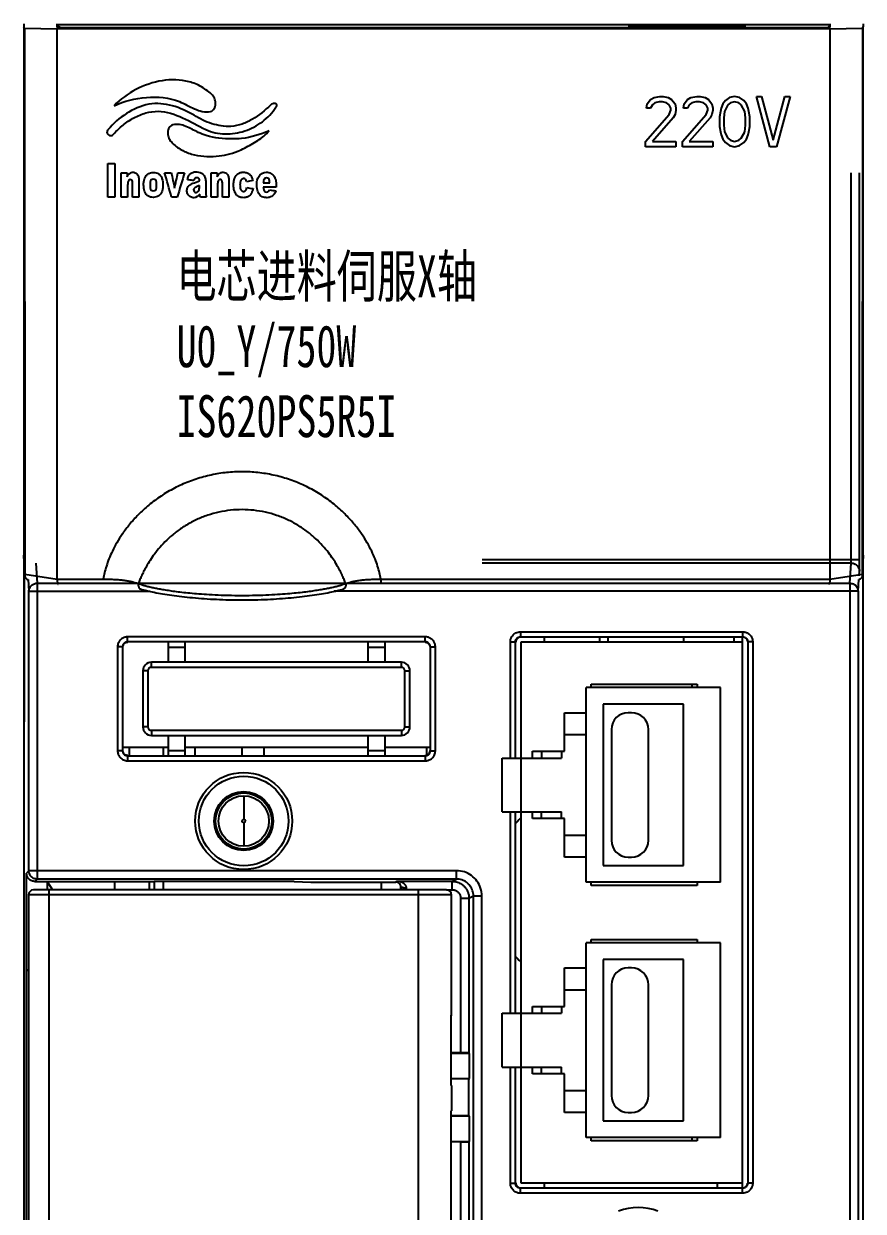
# Model space of a CAD drawing. Header units: millimetres. Extents: x 336 to 12810, y -1577 to 4105.
# Drawn here: x 7452.2 to 7502.2, y 1767.7 to 1838.4 of the extents above; entities that cross this region are included whole.
import ezdxf

# ---------------------------------------------------------------- set-up
doc = ezdxf.new("R2010")
doc.units = ezdxf.units.MM
doc.layers.add('03___PRT_ALL_CURVES', color=7, linetype='Continuous')
doc.layers.add('20_ALL_FEATURES', color=7, linetype='Continuous')
doc.styles.add('宋', font='', dxfattribs={"width": 0.7})
doc.styles.add('样式 8', font='arial.ttf', dxfattribs={"width": 0.6, "height": 2.5})
doc.styles.get('宋').set_extended_font_data('SimSun')

msp = doc.modelspace()

# ---------------------------------------------------------------- linework, layer by layer
at = {"color": 7, "linetype": 'Continuous'}
for p, q in [((7452.167, 1838.253), (7452.167, 1679.358)), ((7452.219, 1838.164), (7452.167, 1838.253)), ((7452.167, 1838.253), (7452.177, 1838.253)), ((7452.177, 1838.431), (7452.177, 1838.253)), ((7452.219, 1838.164), (7452.236, 1805.645)), ((7452.219, 1838.164), (7454.167, 1838.135)), ((7454.167, 1838.207), (7454.167, 1838.431)), ((7500.167, 1838.358), (7454.167, 1838.358)), ((7454.267, 1838.284), (7454.167, 1838.284)), ((7455.167, 1838.192), (7454.167, 1838.207)), ((7454.167, 1805.358), (7454.167, 1838.135)), ((7500.167, 1838.135), (7454.167, 1838.135)), ((7454.267, 1838.284), (7454.267, 1838.206)), ((7499.167, 1838.192), (7455.167, 1838.192)), ((7488.167, 1838.358), (7488.167, 1838.32)), ((7488.167, 1838.32), (7495.167, 1838.32)), ((7495.167, 1838.358), (7495.167, 1838.32)), ((7500.167, 1838.207), (7499.167, 1838.192)), ((7500.131, 1838.284), (7500.052, 1838.206)), ((7500.13, 1838.208), (7500.131, 1838.284)), ((7500.167, 1838.284), (7500.131, 1838.284)), ((7500.167, 1838.431), (7500.167, 1838.207)), ((7500.167, 1838.135), (7502.114, 1838.164)), ((7500.167, 1838.135), (7500.167, 1805.358)), ((7502.114, 1838.164), (7502.097, 1805.645)), ((7502.114, 1838.164), (7502.167, 1838.253)), ((7502.157, 1838.431), (7502.157, 1838.253)), ((7502.167, 1838.253), (7502.157, 1838.253)), ((7502.167, 1679.358), (7502.167, 1838.253)), ((7501.449, 1806.512), (7501.449, 1829.558)), ((7501.948, 1806.512), (7501.948, 1829.558)), ((7452.167, 1806.761), (7452.167, 1806.78)), ((7452.236, 1805.567), (7452.167, 1806.78)), ((7452.236, 1805.567), (7452.167, 1806.761)), ((7502.167, 1806.78), (7502.097, 1805.567)), ((7502.166, 1806.761), (7502.102, 1805.645)), ((7502.167, 1806.78), (7502.166, 1806.761)), ((7452.894, 1806.319), (7452.972, 1805.118)), ((7501.948, 1806.512), (7479.467, 1806.512)), ((7501.439, 1806.319), (7479.467, 1806.319)), ((7501.361, 1805.118), (7501.439, 1806.319)), ((7452.167, 1805.858), (7452.205, 1805.858)), ((7452.205, 1796.858), (7452.205, 1805.858)), ((7454.166, 1805.348), (7452.236, 1805.645)), ((7452.236, 1805.567), (7452.237, 1805.55)), ((7452.427, 1805.331), (7452.472, 1804.635)), ((7454.167, 1805.358), (7456.903, 1805.358)), ((7473.43, 1805.358), (7500.167, 1805.358)), ((7473.43, 1805.358), (7473.43, 1805.058)), ((7502.097, 1805.645), (7500.167, 1805.348)), ((7501.861, 1804.635), (7501.907, 1805.331)), ((7501.922, 1805.562), (7501.939, 1805.836)), ((7502.097, 1805.567), (7502.097, 1805.55)), ((7452.472, 1787.998), (7452.472, 1804.635)), ((7452.472, 1804.635), (7459.679, 1804.635)), ((7452.972, 1805.118), (7501.361, 1805.118)), ((7452.972, 1805.118), (7452.972, 1787.498)), ((7501.861, 1804.635), (7470.655, 1804.635)), ((7501.361, 1805.118), (7501.361, 1679.664)), ((7501.861, 1804.635), (7501.861, 1679.664)), ((7476.083, 1801.924), (7458.351, 1801.924)), ((7458.351, 1801.624), (7458.351, 1801.924)), ((7476.083, 1801.624), (7476.083, 1801.924)), ((7481.75, 1802.225), (7494.983, 1802.225)), ((7481.75, 1802.225), (7481.75, 1801.925)), ((7481.75, 1801.925), (7494.983, 1801.925)), ((7483.167, 1801.925), (7483.167, 1801.608)), ((7486.467, 1801.925), (7486.467, 1801.608)), ((7486.967, 1801.608), (7486.967, 1801.925)), ((7491.467, 1801.925), (7491.467, 1801.608)), ((7494.467, 1801.925), (7494.467, 1801.608)), ((7494.967, 1769.108), (7494.967, 1801.925)), ((7494.983, 1802.225), (7494.983, 1801.925)), ((7457.751, 1801.324), (7457.751, 1795.143)), ((7458.051, 1801.324), (7457.751, 1801.324)), ((7458.051, 1801.324), (7458.051, 1795.143)), ((7458.051, 1801.324), (7458.067, 1801.308)), ((7476.083, 1801.624), (7458.351, 1801.624)), ((7458.351, 1801.624), (7458.367, 1801.608)), ((7460.767, 1801.608), (7460.767, 1800.408)), ((7460.767, 1801.308), (7461.767, 1801.308)), ((7461.767, 1801.608), (7461.767, 1800.408)), ((7472.667, 1801.608), (7472.667, 1800.408)), ((7472.667, 1801.308), (7473.667, 1801.308)), ((7473.667, 1801.608), (7473.667, 1800.408)), ((7476.067, 1801.608), (7476.083, 1801.624)), ((7476.367, 1801.308), (7476.383, 1801.324)), ((7476.383, 1801.324), (7476.683, 1801.324)), ((7476.383, 1795.143), (7476.383, 1801.324)), ((7476.683, 1795.143), (7476.683, 1801.324)), ((7481.15, 1801.625), (7481.45, 1801.625)), ((7481.15, 1794.708), (7481.15, 1801.625)), ((7481.45, 1794.708), (7481.45, 1801.625)), ((7494.967, 1801.608), (7481.767, 1801.608)), ((7481.767, 1801.608), (7481.767, 1794.708)), ((7495.283, 1801.625), (7495.283, 1769.392)), ((7495.583, 1801.625), (7495.283, 1801.625)), ((7495.583, 1801.625), (7495.583, 1769.392)), ((7474.667, 1800.408), (7459.767, 1800.408)), ((7459.767, 1800.108), (7459.767, 1800.408)), ((7474.667, 1800.108), (7474.667, 1800.408)), ((7459.567, 1799.908), (7459.267, 1799.908)), ((7459.267, 1799.908), (7459.267, 1796.558)), ((7459.567, 1799.908), (7459.567, 1796.558)), ((7474.667, 1800.108), (7459.767, 1800.108)), ((7474.867, 1799.908), (7475.167, 1799.908)), ((7474.867, 1796.558), (7474.867, 1799.908)), ((7475.167, 1796.558), (7475.167, 1799.908)), ((7485.667, 1787.308), (7485.667, 1798.908)), ((7493.667, 1798.908), (7485.667, 1798.908)), ((7485.967, 1799.108), (7492.267, 1799.108)), ((7485.967, 1798.908), (7485.967, 1799.108)), ((7491.967, 1799.108), (7491.967, 1798.908)), ((7492.267, 1799.108), (7492.267, 1798.908)), ((7493.667, 1787.308), (7493.667, 1798.908)), ((7486.667, 1797.908), (7486.667, 1788.308)), ((7491.467, 1797.908), (7486.667, 1797.908)), ((7491.467, 1788.308), (7491.467, 1797.908)), ((7452.167, 1796.858), (7452.205, 1796.858)), ((7484.367, 1797.408), (7485.667, 1797.408)), ((7484.367, 1795.108), (7484.367, 1797.408)), ((7488.367, 1797.408), (7488.167, 1797.408)), ((7459.567, 1796.558), (7459.267, 1796.558)), ((7459.767, 1796.358), (7474.667, 1796.358)), ((7459.767, 1796.358), (7459.767, 1796.058)), ((7474.667, 1796.358), (7474.667, 1796.058)), ((7474.867, 1796.558), (7475.167, 1796.558)), ((7484.367, 1796.108), (7485.667, 1796.108)), ((7487.167, 1796.408), (7487.167, 1789.808)), ((7489.367, 1789.808), (7489.367, 1796.408)), ((7458.067, 1795.358), (7460.767, 1795.358)), ((7458.467, 1794.858), (7458.467, 1795.358)), ((7459.767, 1796.058), (7474.667, 1796.058)), ((7460.467, 1795.358), (7460.467, 1794.858)), ((7460.767, 1796.058), (7460.767, 1794.858)), ((7461.767, 1796.058), (7461.767, 1794.858)), ((7461.767, 1795.358), (7472.667, 1795.358)), ((7462.367, 1794.858), (7462.367, 1795.358)), ((7465.167, 1794.858), (7465.167, 1795.358)), ((7466.467, 1795.358), (7466.467, 1794.858)), ((7472.667, 1796.058), (7472.667, 1794.858)), ((7473.667, 1796.058), (7473.667, 1794.858)), ((7473.667, 1795.358), (7476.367, 1795.358)), ((7476.167, 1794.858), (7476.167, 1795.358)), ((7458.051, 1795.143), (7457.751, 1795.143)), ((7458.051, 1795.143), (7458.067, 1795.158)), ((7458.351, 1794.843), (7458.367, 1794.858)), ((7458.351, 1794.843), (7476.083, 1794.843)), ((7458.351, 1794.843), (7458.351, 1794.543)), ((7460.767, 1795.158), (7461.767, 1795.158)), ((7472.667, 1795.158), (7473.667, 1795.158)), ((7476.083, 1794.843), (7476.067, 1794.858)), ((7476.083, 1794.843), (7476.083, 1794.543)), ((7476.383, 1795.143), (7476.367, 1795.158)), ((7476.383, 1795.143), (7476.683, 1795.143)), ((7480.667, 1791.508), (7480.667, 1794.708)), ((7480.667, 1794.708), (7484.197, 1794.708)), ((7481.79, 1791.508), (7481.79, 1794.708)), ((7482.467, 1795.108), (7484.367, 1795.108)), ((7482.467, 1794.708), (7482.467, 1795.108)), ((7482.997, 1795.108), (7482.997, 1794.708)), ((7484.197, 1795.108), (7484.197, 1794.708)), ((7458.351, 1794.543), (7476.083, 1794.543)), ((7465.267, 1792.458), (7465.267, 1791.058)), ((7480.667, 1791.508), (7484.197, 1791.508)), ((7481.15, 1779.508), (7481.15, 1791.508)), ((7481.45, 1779.508), (7481.45, 1791.508)), ((7481.767, 1791.508), (7481.767, 1779.508)), ((7482.467, 1791.108), (7482.467, 1791.508)), ((7482.997, 1791.108), (7482.997, 1791.508)), ((7484.197, 1791.108), (7484.197, 1791.508)), ((7465.267, 1790.858), (7465.267, 1789.458)), ((7484.367, 1791.108), (7482.467, 1791.108)), ((7484.367, 1788.808), (7484.367, 1791.108)), ((7484.367, 1790.108), (7485.667, 1790.108)), ((7485.667, 1788.808), (7484.367, 1788.808)), ((7486.667, 1788.308), (7491.467, 1788.308)), ((7488.167, 1788.808), (7488.367, 1788.808)), ((7452.472, 1787.998), (7452.333, 1787.858)), ((7452.333, 1782.024), (7452.333, 1787.858)), ((7477.946, 1787.998), (7452.472, 1787.998)), ((7477.946, 1787.498), (7477.946, 1787.998)), ((7452.972, 1787.498), (7452.833, 1787.358)), ((7452.833, 1787.358), (7459.662, 1787.358)), ((7477.947, 1787.498), (7452.972, 1787.498)), ((7453.567, 1787.358), (7453.567, 1786.858)), ((7453.567, 1787.358), (7453.879, 1786.858)), ((7457.567, 1787.358), (7457.567, 1786.858)), ((7459.662, 1786.858), (7459.662, 1787.358)), ((7468.267, 1787.355), (7459.944, 1787.355)), ((7459.963, 1787.355), (7459.962, 1787.353)), ((7459.962, 1786.858), (7459.962, 1787.353)), ((7460.467, 1787.355), (7460.467, 1786.858)), ((7468.267, 1787.355), (7469.267, 1787.32)), ((7469.267, 1787.32), (7474.328, 1787.32)), ((7473.467, 1786.858), (7473.467, 1787.32)), ((7474.328, 1787.32), (7474.375, 1787.367)), ((7474.375, 1787.367), (7477.685, 1787.367)), ((7474.628, 1787.02), (7474.662, 1787.054)), ((7474.628, 1786.858), (7474.628, 1787.02)), ((7477.352, 1786.867), (7477.684, 1786.867)), ((7477.684, 1786.867), (7477.684, 1787.367)), ((7477.685, 1787.367), (7477.947, 1787.498)), ((7493.667, 1787.308), (7485.667, 1787.308)), ((7485.967, 1787.108), (7485.967, 1787.308)), ((7492.267, 1787.108), (7485.967, 1787.108)), ((7492.267, 1787.308), (7492.267, 1787.108)), ((7452.452, 1786.558), (7452.452, 1694.158)), ((7477.652, 1786.558), (7452.452, 1786.558)), ((7477.352, 1786.858), (7452.752, 1786.858)), ((7453.652, 1786.858), (7453.652, 1693.858)), ((7475.652, 1786.858), (7475.652, 1693.858)), ((7477.652, 1779.878), (7477.652, 1786.558)), ((7478.184, 1786.367), (7478.684, 1786.367)), ((7478.184, 1786.367), (7478.184, 1777.151)), ((7478.684, 1786.367), (7478.947, 1786.499)), ((7478.684, 1786.367), (7478.684, 1777.143)), ((7478.947, 1694.218), (7478.947, 1786.499)), ((7478.947, 1786.499), (7479.446, 1786.499)), ((7479.446, 1694.218), (7479.446, 1786.499)), ((7493.667, 1783.708), (7485.667, 1783.708)), ((7485.667, 1772.108), (7485.667, 1783.708)), ((7485.967, 1783.708), (7485.967, 1783.908)), ((7485.967, 1783.908), (7492.267, 1783.908)), ((7492.267, 1783.908), (7492.267, 1783.708)), ((7493.667, 1772.108), (7493.667, 1783.708)), ((7486.667, 1782.708), (7486.667, 1773.108)), ((7491.467, 1782.708), (7486.667, 1782.708)), ((7491.467, 1773.108), (7491.467, 1782.708)), ((7452.452, 1782.143), (7452.331, 1782.023)), ((7452.331, 1748.26), (7452.331, 1782.023)), ((7484.367, 1779.908), (7484.367, 1782.208)), ((7484.367, 1782.208), (7485.667, 1782.208)), ((7488.367, 1782.208), (7488.167, 1782.208)), ((7484.367, 1780.908), (7485.667, 1780.908)), ((7487.167, 1781.208), (7487.167, 1774.608)), ((7489.367, 1774.608), (7489.367, 1781.208)), ((7482.467, 1779.508), (7482.467, 1779.908)), ((7482.467, 1779.908), (7484.367, 1779.908)), ((7482.997, 1779.908), (7482.997, 1779.508)), ((7484.197, 1779.908), (7484.197, 1779.508)), ((7477.62, 1775.208), (7477.62, 1779.279)), ((7477.625, 1779.266), (7477.62, 1779.279)), ((7477.625, 1775.208), (7477.625, 1779.267)), ((7480.667, 1776.308), (7480.667, 1779.508)), ((7480.667, 1779.508), (7484.197, 1779.508)), ((7481.79, 1776.308), (7481.79, 1779.508)), ((7478.184, 1777.151), (7477.625, 1777.151)), ((7478.723, 1777.123), (7477.625, 1777.123)), ((7478.684, 1777.143), (7478.723, 1777.123)), ((7478.723, 1775.629), (7478.723, 1777.123)), ((7480.667, 1776.308), (7484.197, 1776.308)), ((7481.15, 1769.392), (7481.15, 1776.308)), ((7481.45, 1769.392), (7481.45, 1776.308)), ((7481.767, 1776.308), (7481.767, 1769.408)), ((7482.467, 1775.908), (7482.467, 1776.308)), ((7482.997, 1775.908), (7482.997, 1776.308)), ((7484.197, 1775.908), (7484.197, 1776.308)), ((7477.625, 1775.629), (7478.723, 1775.629)), ((7478.667, 1775.601), (7477.625, 1775.601)), ((7478.667, 1775.601), (7478.723, 1775.629)), ((7478.667, 1773.401), (7478.667, 1775.601)), ((7484.367, 1775.908), (7482.467, 1775.908)), ((7484.367, 1773.608), (7484.367, 1775.908)), ((7477.62, 1775.208), (7477.652, 1775.208)), ((7477.652, 1775.208), (7477.652, 1773.708)), ((7484.367, 1774.908), (7485.667, 1774.908)), ((7477.62, 1765.638), (7477.62, 1773.708)), ((7477.62, 1773.708), (7477.652, 1773.708)), ((7477.625, 1765.65), (7477.625, 1773.708)), ((7485.667, 1773.608), (7484.367, 1773.608)), ((7488.167, 1773.608), (7488.367, 1773.608)), ((7478.667, 1773.401), (7477.625, 1773.401)), ((7478.723, 1773.373), (7477.625, 1773.373)), ((7478.667, 1773.401), (7478.723, 1773.373)), ((7478.723, 1771.879), (7478.723, 1773.373)), ((7486.667, 1773.108), (7491.467, 1773.108)), ((7493.667, 1772.108), (7485.667, 1772.108)), ((7485.967, 1771.908), (7485.967, 1772.108)), ((7491.967, 1772.108), (7491.967, 1771.908)), ((7492.267, 1772.108), (7492.267, 1771.908)), ((7477.625, 1771.879), (7478.723, 1771.879)), ((7478.184, 1771.851), (7477.625, 1771.851)), ((7478.184, 1771.851), (7478.184, 1733.358)), ((7478.684, 1771.859), (7478.723, 1771.879)), ((7478.684, 1771.859), (7478.684, 1733.358)), ((7492.267, 1771.908), (7485.967, 1771.908)), ((7481.15, 1769.392), (7481.45, 1769.392)), ((7481.767, 1769.408), (7494.967, 1769.408)), ((7483.167, 1769.408), (7483.167, 1769.092)), ((7493.467, 1769.408), (7493.467, 1769.092)), ((7495.583, 1769.392), (7495.283, 1769.392)), ((7481.75, 1768.792), (7481.75, 1769.092)), ((7494.983, 1769.092), (7481.75, 1769.092)), ((7494.983, 1768.792), (7481.75, 1768.792)), ((7494.983, 1768.792), (7494.983, 1769.092))]:
    msp.add_line(p, q, dxfattribs=at)
for radius in [2.89, 2.669, 1.751, 1.672, 1.5, 0.1]:
    msp.add_circle((7465.267, 1790.958), radius, dxfattribs=at)
for centre, radius, start, end in [((7459.767, 1799.908), 0.5, 90, 180), ((7474.667, 1799.908), 0.5, 0, 90), ((7459.767, 1799.908), 0.2, 90, 180), ((7474.667, 1799.908), 0.2, 0, 90), ((7488.167, 1796.408), 1, 90, 180), ((7488.367, 1796.408), 1, 0, 90), ((7459.767, 1796.558), 0.5, 180, 270), ((7459.767, 1796.558), 0.2, 180, 270), ((7474.667, 1796.558), 0.5, 270, 0), ((7474.667, 1796.558), 0.2, 270, 0), ((7485.967, 1786.858), 6, 134.823, 138.97307), ((7488.167, 1789.808), 1, 180, 270), ((7488.367, 1789.808), 1, 270, 0), ((7452.752, 1786.558), 0.3, 90, 180), ((7477.352, 1786.558), 0.3, 0, 90), ((7485.967, 1786.858), 6, 221.02693, 225.177), ((7488.167, 1781.208), 1, 90, 180), ((7488.367, 1781.208), 1, 0, 90), ((7488.167, 1774.608), 1, 180, 270), ((7488.367, 1774.608), 1, 270, 0), ((7488.767, 1764.63), 3.317, 69.31391, 110.69797)]:
    msp.add_arc(centre, radius, start, end, dxfattribs=at)
for points, start_tangent, end_tangent in [([(7473.43, 1805.358), (7473.355, 1805.736), (7473.243, 1806.137), (7473.091, 1806.565), (7472.889, 1807.025), (7472.626, 1807.522), (7472.291, 1808.052), (7471.874, 1808.607), (7471.359, 1809.179), (7470.736, 1809.75), (7470.012, 1810.29), (7469.213, 1810.763), (7468.366, 1811.15), (7467.482, 1811.444), (7466.572, 1811.642), (7465.646, 1811.743), (7464.714, 1811.745), (7463.788, 1811.647), (7462.877, 1811.451), (7461.993, 1811.16), (7461.144, 1810.776), (7460.343, 1810.304), (7459.615, 1809.765), (7458.988, 1809.192), (7458.469, 1808.619), (7458.048, 1808.061), (7457.711, 1807.529), (7457.447, 1807.03), (7457.244, 1806.568), (7457.091, 1806.139), (7456.979, 1805.737), (7456.903, 1805.358)], (-0.158449, 0.987367), (-0.158453, -0.987366)), ([(7471.331, 1805.104), (7471.244, 1805.332), (7471.132, 1805.59), (7470.992, 1805.878), (7470.814, 1806.201), (7470.591, 1806.558), (7470.312, 1806.944), (7469.97, 1807.353), (7469.553, 1807.774), (7469.055, 1808.19), (7468.487, 1808.573), (7467.874, 1808.899), (7467.229, 1809.158), (7466.559, 1809.345), (7465.872, 1809.459), (7465.176, 1809.499), (7464.481, 1809.462), (7463.793, 1809.349), (7463.123, 1809.164), (7462.478, 1808.908), (7461.862, 1808.583), (7461.293, 1808.2), (7460.791, 1807.784), (7460.372, 1807.361), (7460.027, 1806.951), (7459.746, 1806.563), (7459.521, 1806.204), (7459.343, 1805.88), (7459.202, 1805.591), (7459.09, 1805.333), (7459.002, 1805.104)], (-0.336663, 0.941625), (-0.336661, -0.941626)), ([(7501.439, 1806.319), (7501.444, 1806.354), (7501.445, 1806.376), (7501.447, 1806.403), (7501.448, 1806.436), (7501.448, 1806.473), (7501.449, 1806.512)], (0.222501, 0.974932), (-0.000007, 1)), ([(7501.439, 1806.319), (7501.689, 1806.253), (7501.872, 1806.077), (7501.939, 1805.836)], (0.99999, -0.004364), (0.004676, -0.999989)), ([(7501.939, 1805.836), (7501.941, 1805.862), (7501.942, 1805.902), (7501.944, 1805.959), (7501.945, 1806.035), (7501.947, 1806.131), (7501.948, 1806.246), (7501.948, 1806.375), (7501.948, 1806.512)], (0.065022, 0.997884), (-0.000064, 1)), ([(7452.236, 1805.593), (7452.236, 1805.618), (7452.236, 1805.645)], (0.002955, 0.999996), (-0.000522, 1)), ([(7452.236, 1805.567), (7452.236, 1805.593)], (0.004788, 0.999989), (0.002955, 0.999996)), ([(7452.237, 1805.55), (7452.245, 1805.499), (7452.27, 1805.439), (7452.308, 1805.392), (7452.357, 1805.357), (7452.413, 1805.336), (7452.436, 1805.331)], (0.058249, -0.998302), (0.988517, -0.151107)), ([(7454.166, 1805.348), (7454.164, 1805.287), (7454.165, 1805.228), (7454.169, 1805.176), (7454.175, 1805.131), (7454.184, 1805.096), (7454.196, 1805.072), (7454.209, 1805.06), (7454.214, 1805.058)], (-0.064441, -0.997922), (0.992881, -0.119113)), ([(7454.166, 1805.348), (7454.167, 1805.352), (7454.167, 1805.355), (7454.167, 1805.358)], (0.064441, 0.997922), (0, 1)), ([(7456.903, 1805.358), (7457.157, 1805.359), (7457.436, 1805.352), (7457.725, 1805.335), (7458.008, 1805.309), (7458.271, 1805.274), (7458.506, 1805.233), (7458.708, 1805.189), (7458.874, 1805.144), (7459.002, 1805.104)], (0.999877, 0.015698), (0.946467, -0.3228)), ([(7471.331, 1805.104), (7471.46, 1805.145), (7471.626, 1805.189), (7471.828, 1805.234), (7472.064, 1805.274), (7472.327, 1805.309), (7472.609, 1805.335), (7472.898, 1805.352), (7473.176, 1805.359), (7473.43, 1805.358)], (0.946467, 0.322799), (0.999877, -0.015694)), ([(7500.167, 1805.348), (7500.17, 1805.287), (7500.169, 1805.228), (7500.165, 1805.176), (7500.158, 1805.131), (7500.149, 1805.096), (7500.138, 1805.072), (7500.125, 1805.06), (7500.12, 1805.058)], (0.064441, -0.997922), (-0.992805, -0.11974)), ([(7500.167, 1805.358), (7500.167, 1805.355), (7500.167, 1805.352), (7500.167, 1805.348)], (0, -1), (0.064441, -0.997922)), ([(7502.097, 1805.55), (7502.089, 1805.499), (7502.064, 1805.439), (7502.025, 1805.392), (7501.977, 1805.357), (7501.921, 1805.336), (7501.897, 1805.331)], (-0.058406, -0.998293), (-0.988508, -0.15117)), ([(7502.097, 1805.645), (7502.097, 1805.618), (7502.097, 1805.593)], (-0.000522, -1), (0.002955, -0.999996)), ([(7502.097, 1805.593), (7502.097, 1805.567)], (0.002955, -0.999996), (0.004788, -0.999989)), ([(7452.472, 1804.635), (7452.483, 1804.73), (7452.516, 1804.83), (7452.578, 1804.93), (7452.674, 1805.021), (7452.807, 1805.09), (7452.972, 1805.118)], (0.004676, 0.999989), (0.99999, 0.004364)), ([(7459.002, 1805.104), (7458.99, 1805.024), (7458.994, 1804.947), (7459.014, 1804.879), (7459.049, 1804.825), (7459.095, 1804.788), (7459.119, 1804.779)], (-0.245809, -0.969318), (0.95301, -0.30294)), ([(7459.002, 1805.104), (7459.183, 1805.04), (7459.39, 1804.976), (7459.621, 1804.915), (7459.872, 1804.857), (7460.139, 1804.802), (7460.431, 1804.749), (7460.766, 1804.694), (7461.146, 1804.64), (7461.575, 1804.587), (7462.057, 1804.536), (7462.599, 1804.489), (7463.213, 1804.448), (7463.926, 1804.415), (7464.742, 1804.395), (7465.596, 1804.395), (7466.411, 1804.415), (7467.123, 1804.448), (7467.737, 1804.49), (7468.278, 1804.537), (7468.76, 1804.587), (7469.188, 1804.64), (7469.568, 1804.695), (7469.903, 1804.749), (7470.195, 1804.802), (7470.462, 1804.857), (7470.712, 1804.915), (7470.944, 1804.976), (7471.151, 1805.04), (7471.331, 1805.104)], (0.933783, -0.35784), (0.933783, 0.35784)), ([(7459.119, 1804.779), (7459.484, 1804.678), (7459.935, 1804.579), (7460.436, 1804.487), (7460.985, 1804.402), (7461.582, 1804.325), (7462.227, 1804.257), (7462.917, 1804.201), (7463.643, 1804.158), (7464.394, 1804.131), (7465.158, 1804.122), (7465.922, 1804.131), (7466.675, 1804.157), (7467.403, 1804.2), (7468.096, 1804.256), (7468.743, 1804.324), (7469.341, 1804.401), (7469.891, 1804.486), (7470.394, 1804.578), (7470.846, 1804.677), (7471.215, 1804.779)], (0.953081, -0.302715), (0.953092, 0.302681)), ([(7471.331, 1805.104), (7471.344, 1805.024), (7471.339, 1804.947), (7471.319, 1804.879), (7471.285, 1804.825), (7471.238, 1804.788), (7471.215, 1804.779)], (0.245794, -0.969322), (-0.953033, -0.302868)), ([(7501.361, 1805.118), (7501.46, 1805.108), (7501.564, 1805.076), (7501.668, 1805.015), (7501.762, 1804.922), (7501.832, 1804.795), (7501.861, 1804.635)], (0.99999, -0.004364), (0.004676, -0.999989)), ([(7458.351, 1801.924), (7458.278, 1801.92), (7458.199, 1801.905), (7458.114, 1801.875), (7458.027, 1801.829), (7457.941, 1801.762), (7457.864, 1801.675), (7457.803, 1801.569), (7457.764, 1801.45), (7457.751, 1801.324)], (-1, -0.000011), (0.000067, -1)), ([(7476.683, 1801.324), (7476.678, 1801.399), (7476.662, 1801.48), (7476.632, 1801.566), (7476.584, 1801.654), (7476.516, 1801.739), (7476.428, 1801.815), (7476.323, 1801.874), (7476.206, 1801.911), (7476.083, 1801.924)], (0, 1), (-1, 0.00004)), ([(7481.15, 1801.625), (7481.156, 1801.711), (7481.177, 1801.802), (7481.215, 1801.897), (7481.277, 1801.993), (7481.364, 1802.084), (7481.476, 1802.159), (7481.608, 1802.208), (7481.75, 1802.225)], (-0.000012, 1), (1, 0.000049)), ([(7481.45, 1801.625), (7481.453, 1801.668), (7481.463, 1801.713), (7481.483, 1801.761), (7481.513, 1801.809), (7481.557, 1801.855), (7481.613, 1801.892), (7481.679, 1801.916), (7481.75, 1801.925)], (-0.000084, 1), (1, -0.000044)), ([(7481.617, 1801.868), (7481.507, 1801.758), (7481.467, 1801.608)], (-0.867069, -0.498188), (0, -1)), ([(7481.767, 1801.908), (7481.617, 1801.868)], (-1, 0), (-0.867069, -0.498188)), ([(7495.212, 1801.796), (7495.107, 1801.883), (7494.973, 1801.914)], (-0.603787, 0.797146), (-0.999999, -0.001222)), ([(7494.983, 1802.225), (7495.07, 1802.219), (7495.16, 1802.198), (7495.255, 1802.16), (7495.352, 1802.099), (7495.443, 1802.011), (7495.517, 1801.899), (7495.566, 1801.767), (7495.583, 1801.625)], (1, 0.000012), (0.000049, -1)), ([(7494.983, 1801.925), (7495.026, 1801.922), (7495.072, 1801.912), (7495.119, 1801.893), (7495.168, 1801.862), (7495.213, 1801.818), (7495.25, 1801.762), (7495.275, 1801.696), (7495.283, 1801.625)], (1, 0.000084), (-0.000044, -1)), ([(7495.267, 1801.675), (7495.212, 1801.796)], (-0.201059, 0.979579), (-0.603787, 0.797146)), ([(7458.351, 1801.624), (7458.314, 1801.622), (7458.275, 1801.614), (7458.233, 1801.6), (7458.189, 1801.577), (7458.146, 1801.543), (7458.108, 1801.5), (7458.077, 1801.447), (7458.058, 1801.387), (7458.051, 1801.324)], (-1, 0.000297), (0.000348, -1)), ([(7458.067, 1801.308), (7458.107, 1801.458), (7458.217, 1801.568), (7458.367, 1801.608)], (0, 1), (1, 0)), ([(7476.067, 1801.608), (7476.217, 1801.568), (7476.327, 1801.458), (7476.367, 1801.308)], (1, 0), (0, -1)), ([(7476.383, 1801.324), (7476.38, 1801.362), (7476.372, 1801.402), (7476.357, 1801.445), (7476.333, 1801.489), (7476.299, 1801.532), (7476.255, 1801.57), (7476.203, 1801.599), (7476.144, 1801.618), (7476.083, 1801.624)], (0.000305, 1), (-1, -0.000279)), ([(7457.751, 1795.143), (7457.755, 1795.07), (7457.771, 1794.99), (7457.8, 1794.906), (7457.846, 1794.818), (7457.913, 1794.733), (7458, 1794.656), (7458.106, 1794.595), (7458.225, 1794.556), (7458.351, 1794.543)], (0.000011, -1), (1, 0.000067)), ([(7458.051, 1795.143), (7458.053, 1795.106), (7458.061, 1795.066), (7458.075, 1795.024), (7458.099, 1794.98), (7458.132, 1794.938), (7458.176, 1794.899), (7458.229, 1794.869), (7458.288, 1794.849), (7458.351, 1794.843)], (-0.000297, -1), (1, 0.000348)), ([(7458.367, 1794.858), (7458.217, 1794.899), (7458.107, 1795.008), (7458.067, 1795.158)], (-1, 0), (0, 1)), ([(7476.067, 1794.858), (7476.217, 1794.899), (7476.327, 1795.008), (7476.367, 1795.158)], (1, 0), (0, 1)), ([(7476.083, 1794.543), (7476.156, 1794.547), (7476.235, 1794.562), (7476.32, 1794.591), (7476.407, 1794.638), (7476.493, 1794.705), (7476.569, 1794.792), (7476.63, 1794.898), (7476.669, 1795.017), (7476.683, 1795.143)], (1, 0.000011), (-0.000067, 1)), ([(7476.083, 1794.843), (7476.119, 1794.845), (7476.159, 1794.852), (7476.201, 1794.867), (7476.245, 1794.89), (7476.288, 1794.924), (7476.326, 1794.967), (7476.357, 1795.02), (7476.376, 1795.08), (7476.383, 1795.143)], (1, -0.000297), (-0.000348, 1)), ([(7452.833, 1787.358), (7452.641, 1787.396), (7452.479, 1787.505), (7452.371, 1787.667), (7452.333, 1787.858)], (-1, 0), (0, 1)), ([(7452.972, 1787.498), (7452.874, 1787.508), (7452.769, 1787.541), (7452.665, 1787.604), (7452.571, 1787.7), (7452.501, 1787.832), (7452.472, 1787.998)], (-1, 0.000305), (-0.000305, 1)), ([(7479.446, 1786.499), (7479.373, 1786.962), (7479.161, 1787.38), (7478.829, 1787.711), (7478.411, 1787.924), (7477.946, 1787.998)], (-0.000061, 1), (-1, -0.000066)), ([(7459.662, 1787.358), (7459.783, 1787.358), (7459.882, 1787.357), (7459.944, 1787.355)], (1, 0), (0.998784, -0.04931)), ([(7474.628, 1787.02), (7474.588, 1787.17), (7474.478, 1787.28), (7474.328, 1787.32)], (0, 1), (-1, 0)), ([(7474.962, 1786.984), (7474.959, 1787.023), (7474.949, 1787.064), (7474.932, 1787.105), (7474.906, 1787.146), (7474.872, 1787.186), (7474.828, 1787.225), (7474.774, 1787.262), (7474.711, 1787.295), (7474.639, 1787.324), (7474.558, 1787.346), (7474.47, 1787.361), (7474.375, 1787.367)], (0.00666, 0.999978), (-0.999917, 0.012882)), ([(7474.662, 1786.867), (7474.662, 1786.962), (7474.662, 1787.054)], (-0.000006, 1), (0.004186, 0.999991)), ([(7474.662, 1787.054), (7474.704, 1787.019), (7474.813, 1786.993), (7474.962, 1786.984)], (0.07253, -0.997366), (0.999992, -0.003962)), ([(7474.962, 1786.867), (7474.962, 1786.926), (7474.962, 1786.984)], (0, 1), (0.006701, 0.999978)), ([(7477.684, 1786.867), (7477.745, 1786.863)], (1, -0.000001), (0.992559, -0.121764)), ([(7477.685, 1787.367), (7477.806, 1787.36), (7477.93, 1787.336), (7478.056, 1787.295), (7478.184, 1787.233), (7478.31, 1787.146), (7478.43, 1787.032), (7478.535, 1786.891), (7478.616, 1786.728), (7478.667, 1786.55), (7478.684, 1786.367)], (1, -0.000799), (0.000313, -1)), ([(7478.947, 1786.499), (7478.898, 1786.808), (7478.756, 1787.086), (7478.535, 1787.307), (7478.257, 1787.449), (7477.947, 1787.498)], (0.000286, 1), (-1, -0.000321)), ([(7477.745, 1786.863), (7477.807, 1786.852), (7477.87, 1786.831), (7477.934, 1786.8), (7477.997, 1786.757), (7478.057, 1786.7), (7478.11, 1786.629), (7478.15, 1786.547), (7478.176, 1786.458), (7478.184, 1786.367)], (0.992559, -0.121764), (0.000034, -1)), ([(7477.62, 1779.279), (7477.644, 1779.571), (7477.652, 1779.878)], (0.104868, 0.994486), (0.000126, 1)), ([(7477.626, 1779.279), (7477.636, 1779.405), (7477.65, 1779.706), (7477.652, 1779.878)], (0.085413, 0.996346), (0.000108, 1)), ([(7477.625, 1779.265), (7477.626, 1779.279)], (0.087397, 0.996174), (0.085413, 0.996346)), ([(7478.684, 1777.143), (7478.641, 1777.146), (7478.531, 1777.148), (7478.371, 1777.15), (7478.184, 1777.151)], (-0.894482, 0.447105), (-1, 0)), ([(7478.184, 1771.851), (7478.371, 1771.852), (7478.531, 1771.853), (7478.641, 1771.856), (7478.684, 1771.859)], (1, 0), (0.894482, 0.447105)), ([(7481.75, 1768.792), (7481.664, 1768.798), (7481.574, 1768.818), (7481.478, 1768.857), (7481.382, 1768.918), (7481.291, 1769.006), (7481.216, 1769.118), (7481.167, 1769.249), (7481.15, 1769.392)], (-1, -0.000012), (-0.000049, 1)), ([(7481.75, 1769.092), (7481.707, 1769.095), (7481.662, 1769.105), (7481.614, 1769.124), (7481.566, 1769.155), (7481.521, 1769.199), (7481.483, 1769.255), (7481.459, 1769.321), (7481.45, 1769.392)], (-1, -0.000084), (0.000044, 1)), ([(7481.467, 1769.408), (7481.507, 1769.258)], (0, -1), (0.498188, -0.867069)), ([(7481.507, 1769.258), (7481.617, 1769.149), (7481.767, 1769.108)], (0.498188, -0.867069), (1, 0)), ([(7494.966, 1769.1), (7495.123, 1769.143), (7495.233, 1769.252), (7495.273, 1769.402)], (1, 0), (0, 1)), ([(7495.583, 1769.392), (7495.577, 1769.306), (7495.557, 1769.215), (7495.518, 1769.12), (7495.457, 1769.023), (7495.37, 1768.933), (7495.257, 1768.858), (7495.126, 1768.809), (7494.983, 1768.792)], (0.000012, -1), (-1, -0.000049)), ([(7495.283, 1769.392), (7495.28, 1769.349), (7495.27, 1769.304), (7495.251, 1769.256), (7495.22, 1769.208), (7495.177, 1769.162), (7495.12, 1769.125), (7495.055, 1769.1), (7494.983, 1769.092)], (0.000084, -1), (-1, 0.000044))]:
    msp.add_spline(points, degree=3, dxfattribs=dict(at, start_tangent=start_tangent, end_tangent=end_tangent))
at = {"layer": '03___PRT_ALL_CURVES', "color": 7, "linetype": 'Continuous'}
for p, q in [((7489.255, 1833.407), (7489.305, 1833.663)), ((7489.305, 1833.663), (7489.505, 1833.918)), ((7489.505, 1833.918), (7489.705, 1834.046)), ((7489.605, 1833.599), (7489.505, 1833.407)), ((7489.755, 1833.726), (7489.605, 1833.599)), ((7489.705, 1834.046), (7490.055, 1834.109)), ((7490.005, 1833.79), (7489.755, 1833.726)), ((7490.205, 1833.79), (7490.005, 1833.79)), ((7490.055, 1834.109), (7490.255, 1834.109)), ((7490.455, 1833.726), (7490.205, 1833.79)), ((7490.255, 1834.109), (7490.555, 1834.046)), ((7490.605, 1833.599), (7490.455, 1833.726)), ((7490.555, 1834.046), (7490.755, 1833.918)), ((7490.705, 1833.407), (7490.605, 1833.599)), ((7490.755, 1833.918), (7490.955, 1833.663)), ((7490.955, 1833.663), (7491.005, 1833.407)), ((7491.455, 1833.407), (7491.505, 1833.663)), ((7491.505, 1833.663), (7491.705, 1833.918)), ((7491.705, 1833.918), (7491.905, 1834.046)), ((7491.805, 1833.599), (7491.705, 1833.407)), ((7491.955, 1833.726), (7491.805, 1833.599)), ((7491.905, 1834.046), (7492.255, 1834.109)), ((7492.205, 1833.79), (7491.955, 1833.726)), ((7492.405, 1833.79), (7492.205, 1833.79)), ((7492.255, 1834.109), (7492.455, 1834.109)), ((7492.655, 1833.726), (7492.405, 1833.79)), ((7492.455, 1834.109), (7492.755, 1834.046)), ((7492.805, 1833.599), (7492.655, 1833.726)), ((7492.755, 1834.046), (7492.955, 1833.918)), ((7492.905, 1833.407), (7492.805, 1833.599)), ((7492.955, 1833.918), (7493.155, 1833.663)), ((7493.155, 1833.663), (7493.205, 1833.407)), ((7493.805, 1833.663), (7493.705, 1833.407)), ((7493.955, 1833.854), (7493.805, 1833.663)), ((7494.105, 1833.599), (7493.905, 1833.216)), ((7494.205, 1834.046), (7493.955, 1833.854)), ((7494.255, 1833.726), (7494.105, 1833.599)), ((7494.505, 1834.109), (7494.205, 1834.046)), ((7494.505, 1833.79), (7494.255, 1833.726)), ((7494.805, 1834.046), (7494.505, 1834.109)), ((7494.755, 1833.726), (7494.505, 1833.79)), ((7494.905, 1833.599), (7494.755, 1833.726)), ((7495.055, 1833.854), (7494.805, 1834.046)), ((7495.105, 1833.216), (7494.905, 1833.599)), ((7495.205, 1833.663), (7495.055, 1833.854)), ((7495.305, 1833.407), (7495.205, 1833.663)), ((7496.605, 1831.109), (7495.805, 1834.109)), ((7495.805, 1834.109), (7496.105, 1834.109)), ((7496.105, 1834.109), (7496.805, 1831.492)), ((7496.805, 1831.492), (7497.505, 1834.109)), ((7497.805, 1834.109), (7497.005, 1831.109)), ((7497.505, 1834.109), (7497.805, 1834.109)), ((7489.205, 1831.428), (7490.605, 1833.024)), ((7489.505, 1833.407), (7489.255, 1833.407)), ((7490.855, 1832.833), (7489.605, 1831.428)), ((7490.605, 1833.024), (7490.705, 1833.28)), ((7490.705, 1833.28), (7490.705, 1833.407)), ((7490.955, 1833.024), (7490.855, 1832.833)), ((7491.005, 1833.28), (7490.955, 1833.024)), ((7491.005, 1833.407), (7491.005, 1833.28)), ((7491.405, 1831.428), (7492.805, 1833.024)), ((7491.705, 1833.407), (7491.455, 1833.407)), ((7493.055, 1832.833), (7491.805, 1831.428)), ((7492.805, 1833.024), (7492.905, 1833.28)), ((7492.905, 1833.28), (7492.905, 1833.407)), ((7493.155, 1833.024), (7493.055, 1832.833)), ((7493.205, 1833.28), (7493.155, 1833.024)), ((7493.205, 1833.407), (7493.205, 1833.28)), ((7493.655, 1833.216), (7493.605, 1832.897)), ((7493.605, 1832.897), (7493.605, 1832.322)), ((7493.705, 1833.407), (7493.655, 1833.216)), ((7493.905, 1833.216), (7493.855, 1832.833)), ((7493.855, 1832.833), (7493.855, 1832.386)), ((7495.155, 1832.833), (7495.105, 1833.216)), ((7495.155, 1832.386), (7495.155, 1832.833)), ((7495.355, 1833.216), (7495.305, 1833.407)), ((7495.405, 1832.897), (7495.355, 1833.216)), ((7495.405, 1832.322), (7495.405, 1832.897)), ((7493.605, 1832.322), (7493.655, 1832.003)), ((7493.855, 1832.386), (7493.905, 1832.003)), ((7495.105, 1832.003), (7495.155, 1832.386)), ((7495.355, 1832.003), (7495.405, 1832.322)), ((7489.205, 1831.109), (7489.205, 1831.428)), ((7489.605, 1831.428), (7491.005, 1831.428)), ((7491.005, 1831.428), (7491.005, 1831.109)), ((7491.405, 1831.109), (7491.405, 1831.428)), ((7491.805, 1831.428), (7493.205, 1831.428)), ((7493.205, 1831.428), (7493.205, 1831.109)), ((7493.655, 1832.003), (7493.705, 1831.811)), ((7493.705, 1831.811), (7493.805, 1831.556)), ((7493.805, 1831.556), (7493.955, 1831.365)), ((7493.905, 1832.003), (7494.105, 1831.62)), ((7494.105, 1831.62), (7494.255, 1831.492)), ((7494.255, 1831.492), (7494.505, 1831.428)), ((7494.505, 1831.428), (7494.755, 1831.492)), ((7494.755, 1831.492), (7494.905, 1831.62)), ((7494.905, 1831.62), (7495.105, 1832.003)), ((7495.055, 1831.365), (7495.205, 1831.556)), ((7495.205, 1831.556), (7495.305, 1831.811)), ((7495.305, 1831.811), (7495.355, 1832.003)), ((7491.005, 1831.109), (7489.205, 1831.109)), ((7493.205, 1831.109), (7491.405, 1831.109)), ((7493.955, 1831.365), (7494.205, 1831.173)), ((7494.205, 1831.173), (7494.505, 1831.109)), ((7494.505, 1831.109), (7494.805, 1831.173)), ((7494.805, 1831.173), (7495.055, 1831.365)), ((7497.005, 1831.109), (7496.605, 1831.109))]:
    msp.add_line(p, q, dxfattribs=at)
at = {"layer": '20_ALL_FEATURES', "color": 7, "linetype": 'Continuous'}
for points, start_tangent, end_tangent in [([(7463.418, 1834.171, 48.994), (7462.755, 1834.674, 49.008), (7462.015, 1834.974, 49.017), (7460.416, 1835.04, 49.019), (7458.85, 1834.517, 49.004), (7457.547, 1833.553, 48.975)], (-0.709681, 0.704213, 0.020901), (-0.69443, -0.719243, -0.021347)), ([(7459.612, 1833.639, 48.978), (7458.278, 1833.078, 48.961), (7457.186, 1832.125, 48.933)], (-0.974455, -0.224484, -0.006663), (-0.643609, -0.765018, -0.022705)), ([(7457.547, 1833.553, 48.975), (7459.468, 1834.04, 48.99), (7461.436, 1833.8, 48.982), (7461.89, 1833.585, 48.976), (7462.338, 1833.364, 48.97), (7462.802, 1833.213, 48.965), (7463.299, 1833.203, 48.965)], (0.907304, 0.42029, 0.012474), (0.986774, 0.162031, 0.004809)), ([(7462.321, 1832.985, 48.958), (7461.018, 1833.545, 48.975), (7460.322, 1833.668, 48.979), (7459.612, 1833.639, 48.978)], (-0.867538, 0.497152, 0.014755), (-0.986865, -0.161475, -0.004792)), ([(7463.299, 1833.203, 48.965), (7463.426, 1833.279, 48.967), (7463.514, 1833.383, 48.97), (7463.587, 1833.643, 48.978), (7463.546, 1833.925, 48.986), (7463.418, 1834.171, 48.994)], (0.925982, 0.377402, 0.011201), (-0.614554, 0.788528, 0.023403)), ([(7466.866, 1833.588, 48.976), (7465.789, 1832.747, 48.951), (7465.172, 1832.458, 48.943), (7464.504, 1832.317, 48.938)], (-0.72364, -0.689874, -0.020475), (-0.997096, -0.076127, -0.002259)), ([(7467.187, 1833.459, 48.972), (7467.231, 1833.55, 48.975), (7467.234, 1833.616, 48.977), (7467.203, 1833.658, 48.978), (7467.148, 1833.679, 48.979), (7467.079, 1833.681, 48.979), (7467.002, 1833.665, 48.978), (7466.866, 1833.588, 48.976)], (0.545673, 0.837629, 0.02486), (-0.72364, -0.689874, -0.020475)), ([(7457.532, 1831.868, 48.925), (7458.08, 1832.396, 48.941), (7458.725, 1832.828, 48.954), (7459.435, 1833.118, 48.962), (7460.172, 1833.218, 48.965), (7461.63, 1832.829, 48.954), (7463.007, 1832.132, 48.933)], (0.655413, 0.754938, 0.022406), (0.900227, -0.435229, -0.012917)), ([(7464.504, 1832.317, 48.938), (7463.363, 1832.481, 48.943), (7462.321, 1832.985, 48.958)], (-0.999078, -0.042916, -0.001274), (-0.839082, 0.543766, 0.016139)), ([(7463.007, 1832.132, 48.933), (7464.161, 1831.871, 48.925), (7465.327, 1832.048, 48.93), (7466.377, 1832.599, 48.947), (7467.187, 1833.459, 48.972)], (0.910828, -0.412604, -0.012246), (0.545673, 0.837629, 0.02486)), ([(7457.186, 1832.125, 48.933), (7457.125, 1831.949, 48.928), (7457.205, 1831.816, 48.924), (7457.362, 1831.774, 48.922), (7457.532, 1831.868, 48.925)], (-0.643609, -0.765018, -0.022705), (0.655413, 0.754938, 0.022406)), ([(7461.037, 1832.415, 48.941), (7460.821, 1832.232, 48.936), (7460.748, 1831.973, 48.928), (7460.79, 1831.693, 48.92), (7460.917, 1831.446, 48.913)], (-0.920511, -0.390544, -0.011591), (0.606604, -0.794654, -0.023585)), ([(7462.557, 1831.96, 48.928), (7461.823, 1832.319, 48.939), (7461.437, 1832.427, 48.942), (7461.037, 1832.415, 48.941)], (-0.89622, 0.443414, 0.01316), (-0.976807, -0.214029, -0.006352)), ([(7460.917, 1831.446, 48.913), (7461.482, 1830.964, 48.898), (7462.159, 1830.673, 48.89), (7462.895, 1830.542, 48.886), (7463.637, 1830.545, 48.886)], (0.640583, -0.767551, -0.02278), (0.996649, 0.081765, 0.002427)), ([(7464.561, 1831.573, 48.916), (7463.036, 1831.773, 48.922), (7462.557, 1831.96, 48.928)], (-0.999998, 0.00219, 0.000065), (-0.899181, 0.437385, 0.012981)), ([(7466.789, 1832.065, 48.931), (7465.135, 1831.598, 48.917), (7464.561, 1831.573, 48.916)], (-0.913157, -0.407428, -0.012092), (-0.999716, 0.023814, 0.000707)), ([(7465.306, 1831.029, 48.9), (7466.099, 1831.478, 48.914), (7466.789, 1832.065, 48.931)], (0.879947, 0.474863, 0.014094), (0.641014, 0.767191, 0.02277)), ([(7463.637, 1830.545, 48.886), (7464.912, 1830.841, 48.895), (7465.306, 1831.029, 48.9)], (0.9953, 0.0968, 0.002873), (0.871745, 0.489745, 0.014535)), ([(7457.167, 1828.109, 48.814), (7457.167, 1830.109, 48.873)], (0, 0.99956, 0.029666), (0, 0.99956, 0.029666)), ([(7457.167, 1830.109, 48.873), (7457.595, 1830.109, 48.873)], (1, 0), (1, 0)), ([(7457.595, 1830.109, 48.873), (7457.595, 1828.109, 48.814)], (0, -0.99956, -0.029666), (0, -0.99956, -0.029666)), ([(7457.97, 1828.109, 48.814), (7457.97, 1829.558, 48.857)], (0, 0.99956, 0.029666), (0, 0.99956, 0.029666)), ([(7457.97, 1829.558, 48.857), (7458.328, 1829.558, 48.857)], (1, 0), (1, 0)), ([(7458.328, 1829.322, 48.85), (7458.447, 1829.487, 48.854), (7458.618, 1829.585, 48.857), (7458.808, 1829.556, 48.857), (7458.957, 1829.425, 48.853), (7459.018, 1829.234, 48.847), (7459.03, 1829.03, 48.841)], (0.44599, 0.894644, 0.026552), (0.042716, -0.998648, -0.029639)), ([(7458.328, 1829.558, 48.857), (7458.328, 1829.322, 48.85)], (0, -0.99956, -0.029666), (0, -0.99956, -0.029666)), ([(7459.306, 1828.83, 48.835), (7459.36, 1829.2, 48.846), (7459.436, 1829.355, 48.851), (7459.551, 1829.475, 48.854), (7459.881, 1829.575, 48.857), (7460.21, 1829.482, 48.854), (7460.325, 1829.364, 48.851), (7460.401, 1829.21, 48.846), (7460.457, 1828.839, 48.835)], (-0.0042, 0.999551, 0.029666), (0.003289, -0.999554, -0.029666)), ([(7460.556, 1829.558, 48.857), (7460.956, 1829.558, 48.857)], (1, 0), (1, 0)), ([(7460.973, 1828.109, 48.814), (7460.556, 1829.558, 48.857)], (-0.276553, 0.960576, 0.028509), (-0.276553, 0.960576, 0.028509)), ([(7460.956, 1829.558, 48.857), (7461.15, 1828.64, 48.829)], (0.207229, -0.977862, -0.029022), (0.207229, -0.977862, -0.029022)), ([(7461.15, 1828.64, 48.829), (7461.351, 1829.558, 48.857)], (0.213843, 0.976438, 0.02898), (0.213843, 0.976438, 0.02898)), ([(7461.739, 1829.558, 48.857), (7461.313, 1828.109, 48.814)], (-0.281868, -0.959031, -0.028463), (-0.281868, -0.959031, -0.028463)), ([(7461.351, 1829.558, 48.857), (7461.739, 1829.558, 48.857)], (1, 0), (1, 0)), ([(7461.928, 1829.145, 48.844), (7461.98, 1829.355, 48.851), (7462.105, 1829.505, 48.855), (7462.277, 1829.592, 48.858), (7462.473, 1829.616, 48.858), (7462.838, 1829.469, 48.854), (7462.958, 1829.297, 48.849), (7463.003, 1829.057, 48.842)], (0.034094, 0.998979, 0.029649), (0, -0.99956, -0.029666)), ([(7463.327, 1829.558, 48.857), (7463.685, 1829.558, 48.857)], (1, 0), (1, 0)), ([(7463.327, 1828.109, 48.814), (7463.327, 1829.558, 48.857)], (0, 0.99956, 0.029666), (0, 0.99956, 0.029666)), ([(7463.685, 1829.322, 48.85), (7463.766, 1829.446, 48.853), (7463.806, 1829.493, 48.855), (7463.847, 1829.529, 48.856), (7463.891, 1829.556, 48.857), (7463.938, 1829.575, 48.857), (7464.047, 1829.591, 48.858)], (0.484719, 0.874285, 0.025948), (1, 0)), ([(7463.685, 1829.558, 48.857), (7463.685, 1829.322, 48.85)], (0, -0.99956, -0.029666), (0, -0.99956, -0.029666)), ([(7464.047, 1829.591, 48.858), (7464.189, 1829.557, 48.857), (7464.297, 1829.454, 48.853)], (1, 0), (0.550527, -0.83445, -0.024766)), ([(7464.297, 1829.454, 48.853), (7464.364, 1829.279, 48.848), (7464.387, 1829.03, 48.841)], (0.548821, -0.835572, -0.024799), (0, -0.99956, -0.029666)), ([(7464.717, 1829.199, 48.846), (7464.738, 1829.253, 48.848), (7464.822, 1829.395, 48.852)], (0.334261, 0.942066, 0.02796), (0.612946, 0.789777, 0.02344)), ([(7464.822, 1829.395, 48.852), (7464.89, 1829.471, 48.854), (7464.925, 1829.5, 48.855), (7464.96, 1829.524, 48.856), (7465.02, 1829.553, 48.856), (7465.088, 1829.574, 48.857), (7465.164, 1829.587, 48.857), (7465.205, 1829.59, 48.858), (7465.248, 1829.591, 48.858), (7465.307, 1829.589, 48.858), (7465.363, 1829.583, 48.857), (7465.464, 1829.559, 48.857), (7465.55, 1829.52, 48.855), (7465.622, 1829.464, 48.854)], (0.612139, 0.790402, 0.023459), (0.711957, -0.701914, -0.020832)), ([(7465.622, 1829.464, 48.854), (7465.682, 1829.393, 48.852), (7465.803, 1829.093, 48.843)], (0.712802, -0.701057, -0.020807), (0.206721, -0.977969, -0.029025)), ([(7466.088, 1829.177, 48.845), (7466.148, 1829.306, 48.849), (7466.617, 1829.596, 48.858), (7466.891, 1829.522, 48.856), (7467.098, 1829.323, 48.85), (7467.186, 1829.05, 48.842), (7467.205, 1828.759, 48.833)], (0.32361, 0.945774, 0.02807), (0.029423, -0.999127, -0.029653)), ([(7458.644, 1828.906, 48.837), (7458.643, 1829, 48.84), (7458.616, 1829.088, 48.843), (7458.544, 1829.142, 48.844), (7458.46, 1829.144, 48.844), (7458.4, 1829.082, 48.842), (7458.368, 1828.99, 48.84), (7458.355, 1828.805, 48.834)], (0, 0.99956, 0.029666), (0, -0.99956, -0.029666)), ([(7458.355, 1828.805, 48.834), (7458.355, 1828.109, 48.814)], (0, -0.99956, -0.029666), (0, -0.99956, -0.029666)), ([(7458.644, 1828.109, 48.814), (7458.644, 1828.906, 48.837)], (0, 0.99956, 0.029666), (0, 0.99956, 0.029666)), ([(7459.03, 1829.03, 48.841), (7459.03, 1828.109, 48.814)], (0, -0.99956, -0.029666), (0, -0.99956, -0.029666)), ([(7460.457, 1828.839, 48.835), (7460.404, 1828.468, 48.824), (7460.329, 1828.312, 48.82), (7460.215, 1828.193, 48.816), (7459.886, 1828.093, 48.813), (7459.556, 1828.187, 48.816), (7459.44, 1828.305, 48.819), (7459.363, 1828.46, 48.824), (7459.306, 1828.83, 48.835)], (0.003289, -0.999554, -0.029666), (-0.0042, 0.999551, 0.029666)), ([(7459.691, 1828.831, 48.835), (7459.699, 1828.658, 48.83), (7459.754, 1828.53, 48.826), (7459.881, 1828.484, 48.825), (7460.008, 1828.528, 48.826), (7460.064, 1828.656, 48.83), (7460.071, 1828.767, 48.833)], (-0.002632, -0.999556, -0.029666), (0.007728, 0.99953, 0.029665)), ([(7460.071, 1828.767, 48.833), (7460.071, 1828.829, 48.835), (7460.064, 1829.002, 48.84), (7460.01, 1829.13, 48.844), (7459.883, 1829.176, 48.845), (7459.756, 1829.131, 48.844), (7459.699, 1829.004, 48.84), (7459.691, 1828.831, 48.835)], (0.007728, 0.99953, 0.029665), (-0.002632, -0.999556, -0.029666)), ([(7462.649, 1828.287, 48.819), (7462.301, 1828.074, 48.813), (7462.102, 1828.12, 48.814), (7461.951, 1828.262, 48.818), (7461.89, 1828.464, 48.824), (7461.925, 1828.67, 48.83), (7461.962, 1828.734, 48.832)], (-0.540513, -0.840965, -0.024959), (0.571939, 0.819935, 0.024335)), ([(7462.294, 1829.089, 48.843), (7462.237, 1829.098, 48.843), (7461.928, 1829.145, 48.844)], (-0.988597, 0.150517, 0.004467), (-0.988597, 0.150517, 0.004467)), ([(7461.962, 1828.734, 48.832), (7462.05, 1828.829, 48.835), (7462.232, 1828.932, 48.838), (7462.627, 1829.077, 48.842)], (0.571939, 0.819935, 0.024335), (0.828026, 0.560443, 0.016634)), ([(7462.627, 1828.797, 48.834), (7462.422, 1828.709, 48.831), (7462.283, 1828.549, 48.827), (7462.313, 1828.446, 48.824), (7462.397, 1828.384, 48.822), (7462.464, 1828.392, 48.822)], (-0.855315, -0.51788, -0.01537), (0.93821, 0.345915, 0.010267)), ([(7462.298, 1829.133, 48.844), (7462.294, 1829.089, 48.843)], (-0.226212, -0.973649, -0.028897), (0.046429, -0.998482, -0.029634)), ([(7462.627, 1829.077, 48.842), (7462.632, 1829.162, 48.845), (7462.602, 1829.221, 48.847), (7462.482, 1829.264, 48.848), (7462.413, 1829.251, 48.847), (7462.352, 1829.216, 48.846), (7462.308, 1829.162, 48.845), (7462.298, 1829.133, 48.844)], (0.245556, 0.968956, 0.028758), (-0.226212, -0.973649, -0.028897)), ([(7462.464, 1828.392, 48.822), (7462.499, 1828.408, 48.822), (7462.582, 1828.492, 48.825), (7462.619, 1828.597, 48.828), (7462.627, 1828.708, 48.831)], (0.93821, 0.345915, 0.010267), (0.013515, 0.999469, 0.029664)), ([(7462.627, 1828.708, 48.831), (7462.627, 1828.797, 48.834)], (0, 0.99956, 0.029666), (0, 0.99956, 0.029666)), ([(7463.003, 1829.057, 48.842), (7463.003, 1828.418, 48.823)], (0, -0.99956, -0.029666), (0, -0.99956, -0.029666)), ([(7463.755, 1829.079, 48.842), (7463.722, 1828.973, 48.839), (7463.711, 1828.805, 48.834)], (-0.495771, -0.868071, -0.025764), (0, -0.99956, -0.029666)), ([(7463.711, 1828.805, 48.834), (7463.711, 1828.109, 48.814)], (0, -0.99956, -0.029666), (0, -0.99956, -0.029666)), ([(7464.001, 1828.906, 48.837), (7463.992, 1829.022, 48.841), (7463.981, 1829.066, 48.842), (7463.966, 1829.099, 48.843), (7463.947, 1829.124, 48.844), (7463.924, 1829.142, 48.844), (7463.898, 1829.152, 48.845), (7463.868, 1829.156, 48.845), (7463.835, 1829.151, 48.845), (7463.805, 1829.137, 48.844), (7463.755, 1829.079, 48.842)], (0, 0.99956, 0.029666), (-0.491563, -0.870459, -0.025835)), ([(7464.001, 1828.109, 48.814), (7464.001, 1828.906, 48.837)], (0, 0.99956, 0.029666), (0, 0.99956, 0.029666)), ([(7464.387, 1829.03, 48.841), (7464.387, 1828.109, 48.814)], (0, -0.99956, -0.029666), (0, -0.99956, -0.029666)), ([(7464.707, 1828.483, 48.825), (7464.688, 1828.553, 48.827), (7464.675, 1828.634, 48.829), (7464.667, 1828.725, 48.832), (7464.665, 1828.775, 48.833), (7464.664, 1828.827, 48.835), (7464.665, 1828.882, 48.837), (7464.667, 1828.934, 48.838), (7464.677, 1829.032, 48.841), (7464.694, 1829.12, 48.844), (7464.717, 1829.199, 48.846)], (-0.318454, 0.947521, 0.028122), (0.336156, 0.941392, 0.02794)), ([(7465.259, 1829.21, 48.846), (7465.173, 1829.185, 48.846), (7465.137, 1829.155, 48.845), (7465.105, 1829.111, 48.843), (7465.061, 1828.987, 48.84), (7465.046, 1828.812, 48.834)], (-1, 0), (0, -0.99956, -0.029666)), ([(7465.046, 1828.812, 48.834), (7465.05, 1828.728, 48.832), (7465.104, 1828.541, 48.826)], (0, -0.99956, -0.029666), (0.532514, -0.846048, -0.02511)), ([(7465.104, 1828.541, 48.826), (7465.171, 1828.471, 48.824), (7465.21, 1828.454, 48.824), (7465.254, 1828.448, 48.824), (7465.29, 1828.451, 48.824), (7465.323, 1828.462, 48.824), (7465.38, 1828.504, 48.825), (7465.425, 1828.575, 48.827), (7465.457, 1828.676, 48.83)], (0.53236, -0.846145, -0.025113), (0.214958, 0.976193, 0.028973)), ([(7465.441, 1829.023, 48.841), (7465.38, 1829.163, 48.845), (7465.327, 1829.198, 48.846), (7465.259, 1829.21, 48.846)], (-0.17892, 0.983431, 0.029188), (-1, 0)), ([(7465.803, 1829.093, 48.843), (7465.441, 1829.023, 48.841)], (-0.982039, -0.188593, -0.005597), (-0.982039, -0.188593, -0.005597)), ([(7465.457, 1828.676, 48.83), (7465.822, 1828.616, 48.829)], (0.986706, -0.162442, -0.004821), (0.986706, -0.162442, -0.004821)), ([(7465.822, 1828.616, 48.829), (7465.783, 1828.462, 48.824), (7465.723, 1828.33, 48.82), (7465.645, 1828.222, 48.817), (7465.547, 1828.142, 48.815)], (-0.178314, -0.98354, -0.029191), (-0.847882, -0.529952, -0.015729)), ([(7467.184, 1828.485, 48.825), (7467.036, 1828.239, 48.817), (7466.792, 1828.095, 48.813), (7466.503, 1828.088, 48.813), (7466.251, 1828.212, 48.817), (7466.047, 1828.742, 48.832), (7466.054, 1829.039, 48.841), (7466.088, 1829.177, 48.845)], (-0.283787, -0.958465, -0.028447), (0.32361, 0.945774, 0.02807)), ([(7466.435, 1828.696, 48.831), (7466.465, 1828.541, 48.826), (7466.555, 1828.423, 48.823), (7466.701, 1828.424, 48.823), (7466.805, 1828.535, 48.826)], (0.044522, -0.998569, -0.029637), (0.275372, 0.960915, 0.028519)), ([(7467.205, 1828.696, 48.831), (7466.435, 1828.696, 48.831)], (-1, 0), (-1, 0)), ([(7466.815, 1828.962, 48.839), (7466.797, 1829.094, 48.843), (7466.742, 1829.209, 48.846), (7466.629, 1829.25, 48.847), (7466.514, 1829.207, 48.846), (7466.456, 1829.093, 48.843), (7466.436, 1828.962, 48.839)], (-0.113372, 0.993115, 0.029475), (-0.098388, -0.99471, -0.029522)), ([(7466.436, 1828.962, 48.839), (7466.815, 1828.962, 48.839)], (1, 0), (1, 0)), ([(7467.205, 1828.759, 48.833), (7467.205, 1828.696, 48.831)], (0, -0.99956, -0.029666), (0, -0.99956, -0.029666)), ([(7457.595, 1828.109, 48.814), (7457.167, 1828.109, 48.814)], (-1, 0), (-1, 0)), ([(7458.355, 1828.109, 48.814), (7457.97, 1828.109, 48.814)], (-1, 0), (-1, 0)), ([(7459.03, 1828.109, 48.814), (7458.644, 1828.109, 48.814)], (-1, 0), (-1, 0)), ([(7461.313, 1828.109, 48.814), (7460.973, 1828.109, 48.814)], (-1, 0), (-1, 0)), ([(7462.691, 1828.109, 48.814), (7462.649, 1828.287, 48.819)], (-0.399526, 0.916318, 0.027196), (-0.078638, 0.996464, 0.029574)), ([(7463.051, 1828.109, 48.814), (7462.691, 1828.109, 48.814)], (-1, 0), (-1, 0)), ([(7463.003, 1828.418, 48.823), (7463.005, 1828.327, 48.82), (7463.008, 1828.289, 48.819), (7463.012, 1828.257, 48.818), (7463.018, 1828.226, 48.817), (7463.026, 1828.191, 48.816), (7463.051, 1828.109, 48.814)], (0, -0.99956, -0.029666), (0.320128, -0.946957, -0.028105)), ([(7463.711, 1828.109, 48.814), (7463.327, 1828.109, 48.814)], (-1, 0), (-1, 0)), ([(7464.387, 1828.109, 48.814), (7464.001, 1828.109, 48.814)], (-1, 0), (-1, 0)), ([(7465.275, 1828.075, 48.813), (7465.129, 1828.086, 48.813), (7465.066, 1828.1, 48.813), (7465.01, 1828.118, 48.814), (7464.959, 1828.143, 48.815), (7464.911, 1828.175, 48.816), (7464.867, 1828.213, 48.817), (7464.827, 1828.257, 48.818), (7464.759, 1828.362, 48.821), (7464.707, 1828.483, 48.825)], (-1, 0), (-0.314173, 0.948948, 0.028164)), ([(7465.547, 1828.142, 48.815), (7465.49, 1828.113, 48.814), (7465.275, 1828.075, 48.813)], (-0.84917, -0.527888, -0.015667), (-1, 0)), ([(7466.805, 1828.535, 48.826), (7467.184, 1828.485, 48.825)], (0.991271, -0.131784, -0.003911), (0.991271, -0.131784, -0.003911))]:
    msp.add_spline(points, degree=3, dxfattribs=dict(at, start_tangent=start_tangent, end_tangent=end_tangent))

# ---------------------------------------------------------------- texts
at = {"lineweight": 0, "style": '样式 8', "width": 0.4}
msp.add_text('SEV 02', height=20, rotation=60, dxfattribs=at).set_placement((7480.026, 1837.709))
at = {"lineweight": 0, "insert": (7461.263, 1824.65), "char_height": 2.5, "width": 22.38818, "attachment_point": 1, "style": '宋'}
msp.add_mtext('电芯进料伺服X轴\\PU0_Y/750W\\PIS620PS5R5I', dxfattribs=at)

doc.saveas('drawing.dxf')
